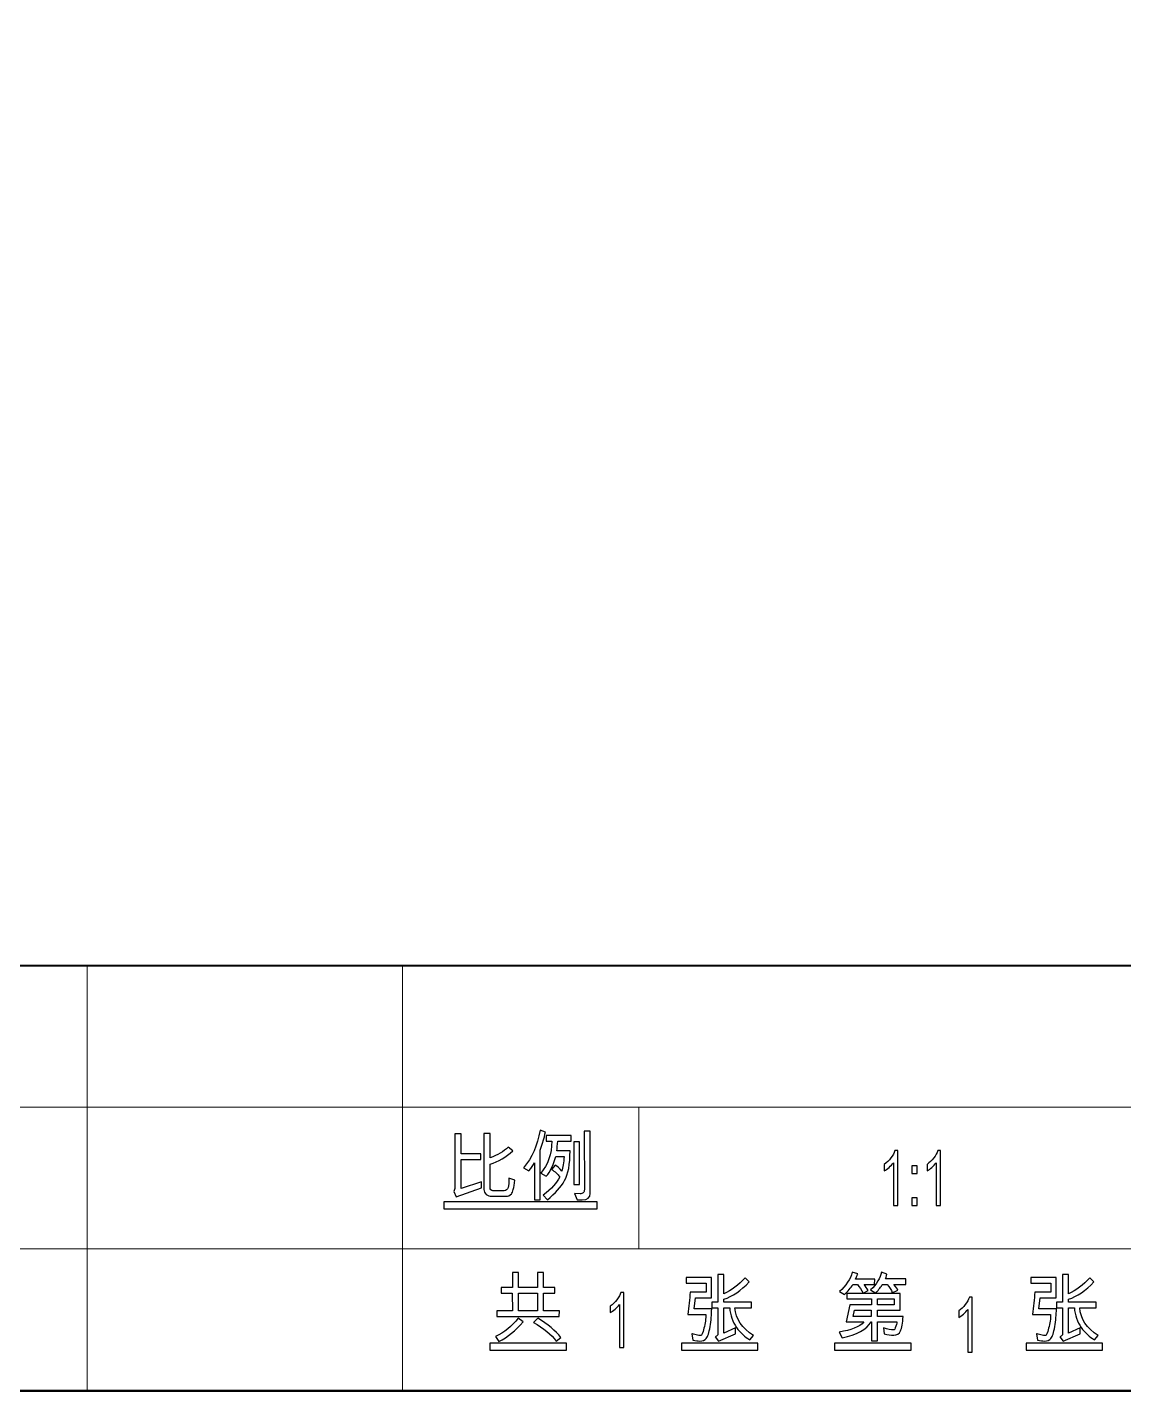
# Model space of a CAD drawing. Header units: millimetres. Extents: x -642 to 642, y -227 to 305.
# Drawn here: x 524.5 to 580.2, y -213.2 to -143.9 of the extents above; entities that cross this region are included whole.
import ezdxf

# ---------------------------------------------------------------- set-up
doc = ezdxf.new("R2010")
doc.units = ezdxf.units.MM
doc.header["$MEASUREMENT"] = 0
doc.layers.add('layer 1', color=7, linetype='Continuous')

msp = doc.modelspace()

# ---------------------------------------------------------------- linework, layer by layer
at = {"layer": 'layer 1', "lineweight": 40}
msp.add_open_spline([(631.5734, 63.8482), (631.5734, 63.8482), (441.5734, 63.8482), (441.5734, 63.8482), (441.5734, 63.8482), (441.5734, -213.1518), (441.5734, -213.1518), (441.5734, -213.1518), (631.5734, -213.1518), (631.5734, -213.1518), (631.5734, -213.1518), (631.5734, 63.8482), (631.5734, 63.8482)], degree=3, knots=[0, 0, 0, 0, 0.25, 0.25, 0.25, 0.5, 0.5, 0.5, 0.75, 0.75, 0.75, 1, 1, 1, 1], dxfattribs=at)
for points in [[(487.5734, -191.5518), (487.5734, -191.5518), (631.5734, -191.5518), (631.5734, -191.5518)], [(487.5734, -213.1518), (487.5734, -213.1518), (631.5734, -213.1518), (631.5734, -213.1518)]]:
    msp.add_open_spline(points, degree=3, dxfattribs=at)
at = {"layer": 'layer 1', "lineweight": 9}
for points in [[(527.5734, -191.5518), (527.5734, -191.5518), (527.5734, -213.1518), (527.5734, -213.1518)], [(543.5734, -191.5518), (543.5734, -191.5518), (543.5734, -213.1518), (543.5734, -213.1518)], [(487.5734, -198.7518), (487.5734, -198.7518), (631.5734, -198.7518), (631.5734, -198.7518)], [(555.5734, -198.7518), (555.5734, -198.7518), (555.5734, -205.9518), (555.5734, -205.9518)], [(487.5734, -205.9518), (487.5734, -205.9518), (631.5734, -205.9518), (631.5734, -205.9518)]]:
    msp.add_open_spline(points, degree=3, dxfattribs=at)
at = {"layer": 'layer 1'}
for points, knots in [([(547.5946, -202.8447), (547.5946, -202.8447), (546.2996, -203.3075), (546.2996, -203.3075), (546.2996, -203.3075), (546.1823, -203.0249), (546.1823, -203.0249), (546.2238, -202.9808), (546.2445, -202.9089), (546.2445, -202.8103), (546.2445, -202.8103), (546.2445, -200.0965), (546.2445, -200.0965), (546.2445, -200.0965), (546.5524, -200.0965), (546.5524, -200.0965), (546.5524, -200.0965), (546.5524, -201.1148), (546.5524, -201.1148), (546.5524, -201.1148), (547.5622, -201.1148), (547.5622, -201.1148), (547.5622, -201.1148), (547.5622, -201.3993), (547.5622, -201.3993), (547.5622, -201.3993), (546.5524, -201.3993), (546.5524, -201.3993), (546.5524, -201.3993), (546.5524, -202.8765), (546.5524, -202.8765), (546.5524, -202.8765), (547.5946, -202.5349), (547.5946, -202.5349), (547.5946, -202.5349), (547.5946, -202.8447), (547.5946, -202.8447)], [0, 0, 0, 0, 0.0833333, 0.0833333, 0.0833333, 0.1666667, 0.1666667, 0.1666667, 0.25, 0.25, 0.25, 0.3333333, 0.3333333, 0.3333333, 0.4166667, 0.4166667, 0.4166667, 0.5, 0.5, 0.5, 0.5833333, 0.5833333, 0.5833333, 0.6666667, 0.6666667, 0.6666667, 0.75, 0.75, 0.75, 0.8333333, 0.8333333, 0.8333333, 0.9166667, 0.9166667, 0.9166667, 1, 1, 1, 1]), ([(549.285, -202.461), (549.2415, -202.8453), (549.1826, -203.078), (549.1074, -203.1578), (549.0322, -203.2375), (548.9447, -203.2777), (548.8462, -203.2777), (548.8462, -203.2777), (548.1228, -203.2777), (548.1228, -203.2777), (548.0049, -203.2777), (547.9083, -203.244), (547.8325, -203.1778), (547.756, -203.1111), (547.7184, -203.0275), (547.7184, -202.9257), (547.7184, -202.9257), (547.7184, -200.0797), (547.7184, -200.0797), (547.7184, -200.0797), (548.0256, -200.0797), (548.0256, -200.0797), (548.0256, -200.0797), (548.0256, -201.3293), (548.0256, -201.3293), (548.4067, -201.1809), (548.714, -200.9994), (548.9466, -200.7842), (548.9466, -200.7842), (549.1878, -200.9702), (549.1878, -200.9702), (548.841, -201.2878), (548.4534, -201.5127), (548.0256, -201.6443), (548.0256, -201.6443), (548.0256, -202.8499), (548.0256, -202.8499), (548.0256, -202.8868), (548.0386, -202.9199), (548.0645, -202.949), (548.0904, -202.9782), (548.1248, -202.9925), (548.1663, -202.9925), (548.1663, -202.9925), (548.7379, -202.9925), (548.7379, -202.9925), (548.8365, -202.9925), (548.9039, -202.9393), (548.9395, -202.8324), (548.9745, -202.7248), (548.9907, -202.5647), (548.9868, -202.3508), (548.9868, -202.3508), (549.285, -202.461), (549.285, -202.461)], [0, 0, 0, 0, 0.0555556, 0.0555556, 0.0555556, 0.1111111, 0.1111111, 0.1111111, 0.1666667, 0.1666667, 0.1666667, 0.2222222, 0.2222222, 0.2222222, 0.2777778, 0.2777778, 0.2777778, 0.3333333, 0.3333333, 0.3333333, 0.3888889, 0.3888889, 0.3888889, 0.4444444, 0.4444444, 0.4444444, 0.5, 0.5, 0.5, 0.5555556, 0.5555556, 0.5555556, 0.6111111, 0.6111111, 0.6111111, 0.6666667, 0.6666667, 0.6666667, 0.7222222, 0.7222222, 0.7222222, 0.7777778, 0.7777778, 0.7777778, 0.8333333, 0.8333333, 0.8333333, 0.8888889, 0.8888889, 0.8888889, 0.9444444, 0.9444444, 0.9444444, 1, 1, 1, 1]), ([(550.8379, -200.0227), (550.8153, -200.1445), (550.766, -200.3286), (550.6902, -200.5755), (550.6902, -200.5755), (550.5761, -200.9398), (550.5761, -200.9398), (550.5761, -200.9398), (550.5761, -203.4559), (550.5761, -203.4559), (550.5761, -203.4559), (550.2818, -203.4559), (550.2818, -203.4559), (550.2818, -203.4559), (550.2818, -201.5815), (550.2818, -201.5815), (550.2313, -201.6865), (550.1347, -201.818), (549.9928, -201.9749), (549.9928, -201.9749), (549.7328, -201.8265), (549.7328, -201.8265), (550.1554, -201.319), (550.4341, -200.6844), (550.5683, -199.9241), (550.5683, -199.9241), (550.8379, -200.0227), (550.8379, -200.0227)], [0, 0, 0, 0, 0.1111111, 0.1111111, 0.1111111, 0.2222222, 0.2222222, 0.2222222, 0.3333333, 0.3333333, 0.3333333, 0.4444444, 0.4444444, 0.4444444, 0.5555556, 0.5555556, 0.5555556, 0.6666667, 0.6666667, 0.6666667, 0.7777778, 0.7777778, 0.7777778, 0.8888889, 0.8888889, 0.8888889, 1, 1, 1, 1]), ([(553.1168, -203.1292), (553.1168, -203.3483), (552.9794, -203.4559), (552.7046, -203.452), (552.7046, -203.452), (552.4428, -203.4481), (552.4428, -203.4481), (552.4428, -203.4481), (552.3151, -203.137), (552.3151, -203.137), (552.3151, -203.137), (552.5983, -203.1519), (552.5983, -203.1519), (552.6579, -203.1571), (552.7091, -203.1396), (552.7519, -203.0988), (552.7954, -203.0586), (552.8167, -203.0067), (552.8167, -202.9432), (552.8167, -202.9432), (552.809, -199.9753), (552.809, -199.9753), (552.809, -199.9753), (553.1168, -199.9753), (553.1168, -199.9753), (553.1168, -199.9753), (553.1168, -203.1292), (553.1168, -203.1292)], [0, 0, 0, 0, 0.1111111, 0.1111111, 0.1111111, 0.2222222, 0.2222222, 0.2222222, 0.3333333, 0.3333333, 0.3333333, 0.4444444, 0.4444444, 0.4444444, 0.5555556, 0.5555556, 0.5555556, 0.6666667, 0.6666667, 0.6666667, 0.7777778, 0.7777778, 0.7777778, 0.8888889, 0.8888889, 0.8888889, 1, 1, 1, 1]), ([(552.1446, -200.4725), (552.1446, -200.4725), (551.4666, -200.4725), (551.4666, -200.4725), (551.4491, -200.6792), (551.4323, -200.8452), (551.4174, -200.9702), (551.4174, -200.9702), (552.0895, -200.9702), (552.0895, -200.9702), (552.0869, -201.6527), (551.9942, -202.1564), (551.8115, -202.4817), (551.628, -202.8071), (551.339, -203.1305), (550.9423, -203.452), (550.9423, -203.452), (550.7316, -203.2258), (550.7316, -203.2258), (551.1497, -202.8933), (551.4271, -202.5822), (551.5652, -202.2938), (551.455, -202.1408), (551.3169, -202.0157), (551.1516, -201.9198), (551.1516, -201.9198), (551.3318, -201.6936), (551.3318, -201.6936), (551.4381, -201.7532), (551.5522, -201.8569), (551.6734, -202.0053), (551.7279, -201.8154), (551.7667, -201.5652), (551.7894, -201.2548), (551.7894, -201.2548), (551.3623, -201.2548), (551.3623, -201.2548), (551.243, -201.6929), (551.0823, -202.0274), (550.8801, -202.2575), (550.8801, -202.2575), (550.6007, -202.098), (550.6007, -202.098), (550.9715, -201.6767), (551.1568, -201.1349), (551.1568, -200.4725), (551.1568, -200.4725), (550.8723, -200.4725), (550.8723, -200.4725), (550.8723, -200.4725), (550.8723, -200.1899), (550.8723, -200.1899), (550.8723, -200.1899), (552.1446, -200.1899), (552.1446, -200.1899), (552.1446, -200.1899), (552.1446, -200.4725), (552.1446, -200.4725)], [0, 0, 0, 0, 0.0526316, 0.0526316, 0.0526316, 0.1052632, 0.1052632, 0.1052632, 0.1578947, 0.1578947, 0.1578947, 0.2105263, 0.2105263, 0.2105263, 0.2631579, 0.2631579, 0.2631579, 0.3157895, 0.3157895, 0.3157895, 0.3684211, 0.3684211, 0.3684211, 0.4210526, 0.4210526, 0.4210526, 0.4736842, 0.4736842, 0.4736842, 0.5263158, 0.5263158, 0.5263158, 0.5789474, 0.5789474, 0.5789474, 0.6315789, 0.6315789, 0.6315789, 0.6842105, 0.6842105, 0.6842105, 0.7368421, 0.7368421, 0.7368421, 0.7894737, 0.7894737, 0.7894737, 0.8421053, 0.8421053, 0.8421053, 0.8947368, 0.8947368, 0.8947368, 0.9473684, 0.9473684, 0.9473684, 1, 1, 1, 1]), ([(552.5756, -202.6814), (552.5756, -202.6814), (552.2794, -202.6814), (552.2794, -202.6814), (552.2794, -202.6814), (552.2794, -200.5127), (552.2794, -200.5127), (552.2794, -200.5127), (552.5756, -200.5127), (552.5756, -200.5127), (552.5756, -200.5127), (552.5756, -202.6814), (552.5756, -202.6814)], [0, 0, 0, 0, 0.25, 0.25, 0.25, 0.5, 0.5, 0.5, 0.75, 0.75, 0.75, 1, 1, 1, 1]), ([(568.7315, -203.7518), (568.7315, -203.7518), (568.5022, -203.7518), (568.5022, -203.7518), (568.5022, -203.7518), (568.5022, -201.5727), (568.5022, -201.5727), (568.4471, -201.6518), (568.3746, -201.7302), (568.2851, -201.8086), (568.1957, -201.8871), (568.1149, -201.9461), (568.0437, -201.9849), (568.0437, -201.9849), (568.0437, -201.6544), (568.0437, -201.6544), (568.1718, -201.5649), (568.2838, -201.4561), (568.3798, -201.3277), (568.4757, -201.2), (568.5439, -201.0762), (568.5839, -200.9557), (568.5839, -200.9557), (568.7315, -200.9557), (568.7315, -200.9557), (568.7315, -200.9557), (568.7315, -203.7518), (568.7315, -203.7518)], [0, 0, 0, 0, 0.1111111, 0.1111111, 0.1111111, 0.2222222, 0.2222222, 0.2222222, 0.3333333, 0.3333333, 0.3333333, 0.4444444, 0.4444444, 0.4444444, 0.5555556, 0.5555556, 0.5555556, 0.6666667, 0.6666667, 0.6666667, 0.7777778, 0.7777778, 0.7777778, 0.8888889, 0.8888889, 0.8888889, 1, 1, 1, 1]), ([(570.9046, -203.7518), (570.9046, -203.7518), (570.6753, -203.7518), (570.6753, -203.7518), (570.6753, -203.7518), (570.6753, -201.5727), (570.6753, -201.5727), (570.6201, -201.6518), (570.5477, -201.7302), (570.4582, -201.8086), (570.3688, -201.8871), (570.288, -201.9461), (570.2167, -201.9849), (570.2167, -201.9849), (570.2167, -201.6544), (570.2167, -201.6544), (570.3448, -201.5649), (570.4569, -201.4561), (570.5529, -201.3277), (570.6488, -201.2), (570.717, -201.0762), (570.757, -200.9557), (570.757, -200.9557), (570.9046, -200.9557), (570.9046, -200.9557), (570.9046, -200.9557), (570.9046, -203.7518), (570.9046, -203.7518)], [0, 0, 0, 0, 0.1111111, 0.1111111, 0.1111111, 0.2222222, 0.2222222, 0.2222222, 0.3333333, 0.3333333, 0.3333333, 0.4444444, 0.4444444, 0.4444444, 0.5555556, 0.5555556, 0.5555556, 0.6666667, 0.6666667, 0.6666667, 0.7777778, 0.7777778, 0.7777778, 0.8888889, 0.8888889, 0.8888889, 1, 1, 1, 1]), ([(569.4459, -202.1224), (569.4459, -202.1224), (569.4459, -201.7335), (569.4459, -201.7335), (569.4459, -201.7335), (569.7065, -201.7335), (569.7065, -201.7335), (569.7065, -201.7335), (569.7065, -202.1224), (569.7065, -202.1224), (569.7065, -202.1224), (569.4459, -202.1224), (569.4459, -202.1224)], [0, 0, 0, 0, 0.25, 0.25, 0.25, 0.5, 0.5, 0.5, 0.75, 0.75, 0.75, 1, 1, 1, 1]), ([(545.6845, -203.5644), (545.6845, -203.5644), (553.4623, -203.5644), (553.4623, -203.5644), (553.4623, -203.5644), (553.4623, -203.9179), (553.4623, -203.9179), (553.4623, -203.9179), (545.6845, -203.9179), (545.6845, -203.9179), (545.6845, -203.9179), (545.6845, -203.5644), (545.6845, -203.5644)], [0, 0, 0, 0, 0.25, 0.25, 0.25, 0.5, 0.5, 0.5, 0.75, 0.75, 0.75, 1, 1, 1, 1]), ([(569.4459, -203.7518), (569.4459, -203.7518), (569.4459, -203.3629), (569.4459, -203.3629), (569.4459, -203.3629), (569.7065, -203.3629), (569.7065, -203.3629), (569.7065, -203.3629), (569.7065, -203.7518), (569.7065, -203.7518), (569.7065, -203.7518), (569.4459, -203.7518), (569.4459, -203.7518)], [0, 0, 0, 0, 0.25, 0.25, 0.25, 0.5, 0.5, 0.5, 0.75, 0.75, 0.75, 1, 1, 1, 1]), ([(551.5494, -209.0887), (551.5494, -209.0887), (551.5403, -209.3849), (551.5403, -209.3849), (551.5403, -209.3849), (548.3708, -209.3849), (548.3708, -209.3849), (548.3708, -209.3849), (548.3708, -209.0887), (548.3708, -209.0887), (548.3708, -209.0887), (549.1648, -209.0887), (549.1648, -209.0887), (549.1648, -209.0887), (549.157, -208.1981), (549.157, -208.1981), (549.157, -208.1981), (548.597, -208.1981), (548.597, -208.1981), (548.597, -208.1981), (548.597, -207.9019), (548.597, -207.9019), (548.597, -207.9019), (549.172, -207.9019), (549.172, -207.9019), (549.172, -207.9019), (549.172, -207.1553), (549.172, -207.1553), (549.172, -207.1553), (549.4682, -207.1553), (549.4682, -207.1553), (549.4682, -207.1553), (549.4682, -207.9019), (549.4682, -207.9019), (549.4682, -207.9019), (550.4404, -207.9019), (550.4404, -207.9019), (550.4404, -207.9019), (550.4404, -207.1553), (550.4404, -207.1553), (550.4404, -207.1553), (550.7483, -207.1553), (550.7483, -207.1553), (550.7483, -207.1553), (550.7483, -207.9019), (550.7483, -207.9019), (550.7483, -207.9019), (551.3121, -207.9019), (551.3121, -207.9019), (551.3121, -207.9019), (551.3121, -208.1981), (551.3121, -208.1981), (551.3121, -208.1981), (550.7483, -208.1981), (550.7483, -208.1981), (550.7483, -208.1981), (550.7483, -209.0887), (550.7483, -209.0887), (550.7483, -209.0887), (551.5494, -209.0887), (551.5494, -209.0887)], [0, 0, 0, 0, 0.05, 0.05, 0.05, 0.1, 0.1, 0.1, 0.15, 0.15, 0.15, 0.2, 0.2, 0.2, 0.25, 0.25, 0.25, 0.3, 0.3, 0.3, 0.35, 0.35, 0.35, 0.4, 0.4, 0.4, 0.45, 0.45, 0.45, 0.5, 0.5, 0.5, 0.55, 0.55, 0.55, 0.6, 0.6, 0.6, 0.65, 0.65, 0.65, 0.7, 0.7, 0.7, 0.75, 0.75, 0.75, 0.8, 0.8, 0.8, 0.85, 0.85, 0.85, 0.9, 0.9, 0.9, 0.95, 0.95, 0.95, 1, 1, 1, 1]), ([(559.28, -208.9915), (559.2787, -209.2877), (559.2515, -209.5897), (559.1977, -209.8963), (559.1439, -210.2035), (559.0797, -210.4018), (559.0058, -210.4919), (558.9313, -210.5814), (558.8198, -210.6267), (558.6707, -210.6267), (558.5845, -210.6267), (558.4698, -210.6099), (558.3266, -210.5775), (558.3266, -210.5775), (558.2695, -210.2547), (558.2695, -210.2547), (558.3156, -210.2631), (558.3894, -210.2819), (558.4919, -210.3104), (558.5943, -210.339), (558.672, -210.3532), (558.7239, -210.3532), (558.768, -210.3532), (558.8231, -210.2275), (558.8885, -209.9754), (558.9546, -209.7232), (558.9877, -209.4899), (558.9877, -209.2747), (558.9877, -209.2747), (558.0628, -209.2747), (558.0628, -209.2747), (558.1146, -208.8845), (558.1568, -208.5073), (558.1879, -208.143), (558.1879, -208.143), (558.9974, -208.143), (558.9974, -208.143), (558.9974, -208.143), (558.9974, -207.6926), (558.9974, -207.6926), (558.9974, -207.6926), (557.9811, -207.6926), (557.9811, -207.6926), (557.9811, -207.6926), (557.9811, -207.408), (557.9811, -207.408), (557.9811, -207.408), (559.2761, -207.408), (559.2761, -207.408), (559.2761, -207.408), (559.2761, -208.4276), (559.2761, -208.4276), (559.2761, -208.4276), (558.4523, -208.4276), (558.4523, -208.4276), (558.4523, -208.4276), (558.3856, -208.9915), (558.3856, -208.9915), (558.3856, -208.9915), (559.28, -208.9915), (559.28, -208.9915)], [0, 0, 0, 0, 0.05, 0.05, 0.05, 0.1, 0.1, 0.1, 0.15, 0.15, 0.15, 0.2, 0.2, 0.2, 0.25, 0.25, 0.25, 0.3, 0.3, 0.3, 0.35, 0.35, 0.35, 0.4, 0.4, 0.4, 0.45, 0.45, 0.45, 0.5, 0.5, 0.5, 0.55, 0.55, 0.55, 0.6, 0.6, 0.6, 0.65, 0.65, 0.65, 0.7, 0.7, 0.7, 0.75, 0.75, 0.75, 0.8, 0.8, 0.8, 0.85, 0.85, 0.85, 0.9, 0.9, 0.9, 0.95, 0.95, 0.95, 1, 1, 1, 1]), ([(561.4066, -210.3532), (561.4066, -210.3532), (561.2128, -210.5619), (561.2128, -210.5619), (560.96, -210.4226), (560.7338, -210.2132), (560.5342, -209.9326), (560.3345, -209.6519), (560.2211, -209.3214), (560.1932, -208.9403), (560.1932, -208.9403), (559.8912, -208.9403), (559.8912, -208.9403), (559.8912, -208.9403), (559.8912, -210.2204), (559.8912, -210.2204), (559.8912, -210.2204), (560.4817, -209.9604), (560.4817, -209.9604), (560.4817, -209.9604), (560.4817, -210.2677), (560.4817, -210.2677), (560.4817, -210.2677), (559.6332, -210.6365), (559.6332, -210.6365), (559.6332, -210.6365), (559.4582, -210.4142), (559.4582, -210.4142), (559.5496, -210.3772), (559.595, -210.326), (559.595, -210.2599), (559.595, -210.2599), (559.595, -208.9403), (559.595, -208.9403), (559.595, -208.9403), (559.28, -208.9403), (559.28, -208.9403), (559.28, -208.9403), (559.28, -208.6577), (559.28, -208.6577), (559.28, -208.6577), (559.595, -208.6577), (559.595, -208.6577), (559.595, -208.6577), (559.595, -207.2564), (559.595, -207.2564), (559.595, -207.2564), (559.8912, -207.2564), (559.8912, -207.2564), (559.8912, -207.2564), (559.8912, -208.2247), (559.8912, -208.2247), (560.2866, -208.0562), (560.6463, -207.7853), (560.9717, -207.4119), (560.9717, -207.4119), (561.181, -207.6187), (561.181, -207.6187), (560.7695, -208.0743), (560.3397, -208.3686), (559.8912, -208.5021), (559.8912, -208.5021), (559.8912, -208.6577), (559.8912, -208.6577), (559.8912, -208.6577), (561.2945, -208.6577), (561.2945, -208.6577), (561.2945, -208.6577), (561.2945, -208.9403), (561.2945, -208.9403), (561.2945, -208.9403), (560.4629, -208.9403), (560.4629, -208.9403), (560.5089, -209.5003), (560.8232, -209.9708), (561.4066, -210.3532)], [0, 0, 0, 0, 0.04, 0.04, 0.04, 0.08, 0.08, 0.08, 0.12, 0.12, 0.12, 0.16, 0.16, 0.16, 0.2, 0.2, 0.2, 0.24, 0.24, 0.24, 0.28, 0.28, 0.28, 0.32, 0.32, 0.32, 0.36, 0.36, 0.36, 0.4, 0.4, 0.4, 0.44, 0.44, 0.44, 0.48, 0.48, 0.48, 0.52, 0.52, 0.52, 0.56, 0.56, 0.56, 0.6, 0.6, 0.6, 0.64, 0.64, 0.64, 0.68, 0.68, 0.68, 0.72, 0.72, 0.72, 0.76, 0.76, 0.76, 0.8, 0.8, 0.8, 0.84, 0.84, 0.84, 0.88, 0.88, 0.88, 0.92, 0.92, 0.92, 0.96, 0.96, 0.96, 1, 1, 1, 1]), ([(567.5557, -207.4858), (567.5557, -207.4858), (567.5518, -207.7632), (567.5518, -207.7632), (567.5518, -207.7632), (567.0197, -207.7632), (567.0197, -207.7632), (567.0981, -207.852), (567.1668, -207.9486), (567.2251, -208.0536), (567.2251, -208.0536), (566.9646, -208.202), (566.9646, -208.202), (566.879, -208.0179), (566.7824, -207.8721), (566.6761, -207.7632), (566.6761, -207.7632), (566.4467, -207.7632), (566.4467, -207.7632), (566.3488, -207.924), (566.2075, -208.0912), (566.0228, -208.2642), (566.0228, -208.2642), (565.7668, -208.1165), (565.7668, -208.1165), (566.1045, -207.8138), (566.321, -207.4871), (566.4162, -207.1365), (566.4162, -207.1365), (566.6917, -207.2103), (566.6917, -207.2103), (566.6891, -207.2272), (566.6541, -207.3186), (566.5867, -207.4858), (566.5867, -207.4858), (567.5557, -207.4858), (567.5557, -207.4858)], [0, 0, 0, 0, 0.0833333, 0.0833333, 0.0833333, 0.1666667, 0.1666667, 0.1666667, 0.25, 0.25, 0.25, 0.3333333, 0.3333333, 0.3333333, 0.4166667, 0.4166667, 0.4166667, 0.5, 0.5, 0.5, 0.5833333, 0.5833333, 0.5833333, 0.6666667, 0.6666667, 0.6666667, 0.75, 0.75, 0.75, 0.8333333, 0.8333333, 0.8333333, 0.9166667, 0.9166667, 0.9166667, 1, 1, 1, 1]), ([(569.143, -207.7516), (569.143, -207.7516), (568.5311, -207.7516), (568.5311, -207.7516), (568.6413, -207.8948), (568.7081, -207.9901), (568.7308, -208.0387), (568.7308, -208.0387), (568.4462, -208.1716), (568.4462, -208.1716), (568.3989, -208.0244), (568.3134, -207.8844), (568.1896, -207.7516), (568.1896, -207.7516), (567.9524, -207.7516), (567.9524, -207.7516), (567.8875, -207.863), (567.7741, -208.0095), (567.6108, -208.1903), (567.6108, -208.1903), (567.3502, -208.0348), (567.3502, -208.0348), (567.6555, -207.7256), (567.8389, -207.4262), (567.9011, -207.1365), (567.9011, -207.1365), (568.1779, -207.2337), (568.1779, -207.2337), (568.1468, -207.3614), (568.1235, -207.4417), (568.1079, -207.4748), (568.1079, -207.4748), (569.143, -207.4748), (569.143, -207.4748), (569.143, -207.4748), (569.143, -207.7516), (569.143, -207.7516)], [0, 0, 0, 0, 0.0833333, 0.0833333, 0.0833333, 0.1666667, 0.1666667, 0.1666667, 0.25, 0.25, 0.25, 0.3333333, 0.3333333, 0.3333333, 0.4166667, 0.4166667, 0.4166667, 0.5, 0.5, 0.5, 0.5833333, 0.5833333, 0.5833333, 0.6666667, 0.6666667, 0.6666667, 0.75, 0.75, 0.75, 0.8333333, 0.8333333, 0.8333333, 0.9166667, 0.9166667, 0.9166667, 1, 1, 1, 1]), ([(576.7803, -208.9915), (576.779, -209.2877), (576.7518, -209.5897), (576.698, -209.8963), (576.6442, -210.2035), (576.58, -210.4018), (576.5061, -210.4919), (576.4316, -210.5814), (576.3201, -210.6267), (576.171, -210.6267), (576.0848, -210.6267), (575.9701, -210.6099), (575.8269, -210.5775), (575.8269, -210.5775), (575.7698, -210.2547), (575.7698, -210.2547), (575.8159, -210.2631), (575.8897, -210.2819), (575.9922, -210.3104), (576.0946, -210.339), (576.1723, -210.3532), (576.2242, -210.3532), (576.2683, -210.3532), (576.3234, -210.2275), (576.3888, -209.9754), (576.4549, -209.7232), (576.488, -209.4899), (576.488, -209.2747), (576.488, -209.2747), (575.5631, -209.2747), (575.5631, -209.2747), (575.6149, -208.8845), (575.6571, -208.5073), (575.6882, -208.143), (575.6882, -208.143), (576.4977, -208.143), (576.4977, -208.143), (576.4977, -208.143), (576.4977, -207.6926), (576.4977, -207.6926), (576.4977, -207.6926), (575.4814, -207.6926), (575.4814, -207.6926), (575.4814, -207.6926), (575.4814, -207.408), (575.4814, -207.408), (575.4814, -207.408), (576.7764, -207.408), (576.7764, -207.408), (576.7764, -207.408), (576.7764, -208.4276), (576.7764, -208.4276), (576.7764, -208.4276), (575.9526, -208.4276), (575.9526, -208.4276), (575.9526, -208.4276), (575.8859, -208.9915), (575.8859, -208.9915), (575.8859, -208.9915), (576.7803, -208.9915), (576.7803, -208.9915)], [0, 0, 0, 0, 0.05, 0.05, 0.05, 0.1, 0.1, 0.1, 0.15, 0.15, 0.15, 0.2, 0.2, 0.2, 0.25, 0.25, 0.25, 0.3, 0.3, 0.3, 0.35, 0.35, 0.35, 0.4, 0.4, 0.4, 0.45, 0.45, 0.45, 0.5, 0.5, 0.5, 0.55, 0.55, 0.55, 0.6, 0.6, 0.6, 0.65, 0.65, 0.65, 0.7, 0.7, 0.7, 0.75, 0.75, 0.75, 0.8, 0.8, 0.8, 0.85, 0.85, 0.85, 0.9, 0.9, 0.9, 0.95, 0.95, 0.95, 1, 1, 1, 1]), ([(578.9069, -210.3532), (578.9069, -210.3532), (578.7131, -210.5619), (578.7131, -210.5619), (578.4603, -210.4226), (578.2341, -210.2132), (578.0345, -209.9326), (577.8348, -209.6519), (577.7214, -209.3214), (577.6935, -208.9403), (577.6935, -208.9403), (577.3915, -208.9403), (577.3915, -208.9403), (577.3915, -208.9403), (577.3915, -210.2204), (577.3915, -210.2204), (577.3915, -210.2204), (577.982, -209.9604), (577.982, -209.9604), (577.982, -209.9604), (577.982, -210.2677), (577.982, -210.2677), (577.982, -210.2677), (577.1335, -210.6365), (577.1335, -210.6365), (577.1335, -210.6365), (576.9585, -210.4142), (576.9585, -210.4142), (577.0499, -210.3772), (577.0953, -210.326), (577.0953, -210.2599), (577.0953, -210.2599), (577.0953, -208.9403), (577.0953, -208.9403), (577.0953, -208.9403), (576.7803, -208.9403), (576.7803, -208.9403), (576.7803, -208.9403), (576.7803, -208.6577), (576.7803, -208.6577), (576.7803, -208.6577), (577.0953, -208.6577), (577.0953, -208.6577), (577.0953, -208.6577), (577.0953, -207.2564), (577.0953, -207.2564), (577.0953, -207.2564), (577.3915, -207.2564), (577.3915, -207.2564), (577.3915, -207.2564), (577.3915, -208.2247), (577.3915, -208.2247), (577.7869, -208.0562), (578.1466, -207.7853), (578.472, -207.4119), (578.472, -207.4119), (578.6813, -207.6187), (578.6813, -207.6187), (578.2698, -208.0743), (577.84, -208.3686), (577.3915, -208.5021), (577.3915, -208.5021), (577.3915, -208.6577), (577.3915, -208.6577), (577.3915, -208.6577), (578.7948, -208.6577), (578.7948, -208.6577), (578.7948, -208.6577), (578.7948, -208.9403), (578.7948, -208.9403), (578.7948, -208.9403), (577.9632, -208.9403), (577.9632, -208.9403), (578.0092, -209.5003), (578.3235, -209.9708), (578.9069, -210.3532)], [0, 0, 0, 0, 0.04, 0.04, 0.04, 0.08, 0.08, 0.08, 0.12, 0.12, 0.12, 0.16, 0.16, 0.16, 0.2, 0.2, 0.2, 0.24, 0.24, 0.24, 0.28, 0.28, 0.28, 0.32, 0.32, 0.32, 0.36, 0.36, 0.36, 0.4, 0.4, 0.4, 0.44, 0.44, 0.44, 0.48, 0.48, 0.48, 0.52, 0.52, 0.52, 0.56, 0.56, 0.56, 0.6, 0.6, 0.6, 0.64, 0.64, 0.64, 0.68, 0.68, 0.68, 0.72, 0.72, 0.72, 0.76, 0.76, 0.76, 0.8, 0.8, 0.8, 0.84, 0.84, 0.84, 0.88, 0.88, 0.88, 0.92, 0.92, 0.92, 0.96, 0.96, 0.96, 1, 1, 1, 1]), ([(550.4404, -209.0887), (550.4404, -209.0887), (550.4404, -208.1981), (550.4404, -208.1981), (550.4404, -208.1981), (549.4682, -208.1981), (549.4682, -208.1981), (549.4682, -208.1981), (549.4682, -209.0887), (549.4682, -209.0887), (549.4682, -209.0887), (550.4404, -209.0887), (550.4404, -209.0887)], [0, 0, 0, 0, 0.25, 0.25, 0.25, 0.5, 0.5, 0.5, 0.75, 0.75, 0.75, 1, 1, 1, 1]), ([(554.8212, -210.9518), (554.8212, -210.9518), (554.5919, -210.9518), (554.5919, -210.9518), (554.5919, -210.9518), (554.5919, -208.7727), (554.5919, -208.7727), (554.5368, -208.8518), (554.4643, -208.9302), (554.3748, -209.0086), (554.2854, -209.0871), (554.2046, -209.1461), (554.1334, -209.1849), (554.1334, -209.1849), (554.1334, -208.8544), (554.1334, -208.8544), (554.2615, -208.7649), (554.3735, -208.6561), (554.4695, -208.5277), (554.5654, -208.4), (554.6336, -208.2762), (554.6736, -208.1557), (554.6736, -208.1557), (554.8212, -208.1557), (554.8212, -208.1557), (554.8212, -208.1557), (554.8212, -210.9518), (554.8212, -210.9518)], [0, 0, 0, 0, 0.1111111, 0.1111111, 0.1111111, 0.2222222, 0.2222222, 0.2222222, 0.3333333, 0.3333333, 0.3333333, 0.4444444, 0.4444444, 0.4444444, 0.5555556, 0.5555556, 0.5555556, 0.6666667, 0.6666667, 0.6666667, 0.7777778, 0.7777778, 0.7777778, 0.8888889, 0.8888889, 0.8888889, 1, 1, 1, 1]), ([(569.0024, -209.3771), (568.9784, -209.7187), (568.9337, -209.9637), (568.8675, -210.1121), (568.8014, -210.2599), (568.6861, -210.3344), (568.5201, -210.3344), (568.3769, -210.3344), (568.2149, -210.3079), (568.034, -210.2547), (568.034, -210.2547), (567.9997, -209.9527), (567.9997, -209.9527), (568.2174, -210.0272), (568.386, -210.0648), (568.5046, -210.0648), (568.5532, -210.0648), (568.5953, -210.0013), (568.6323, -209.8755), (568.6686, -209.7498), (568.6874, -209.6753), (568.6874, -209.6526), (568.6874, -209.6526), (567.6957, -209.6526), (567.6957, -209.6526), (567.6957, -209.6526), (567.6957, -210.6209), (567.6957, -210.6209), (567.6957, -210.6209), (567.3885, -210.6209), (567.3885, -210.6209), (567.3885, -210.6209), (567.3885, -209.6487), (567.3885, -209.6487), (567.3885, -209.6487), (567.369, -209.6487), (567.369, -209.6487), (567.1415, -210.046), (566.6541, -210.3182), (565.9074, -210.4654), (565.9074, -210.4654), (565.759, -210.1692), (565.759, -210.1692), (566.3527, -210.0881), (566.7701, -209.9157), (567.0106, -209.6526), (567.0106, -209.6526), (566.1045, -209.6526), (566.1045, -209.6526), (566.1045, -209.6526), (566.2892, -208.7808), (566.2892, -208.7808), (566.2892, -208.7808), (567.3885, -208.7808), (567.3885, -208.7808), (567.3885, -208.7808), (567.3885, -208.4866), (567.3885, -208.4866), (567.3885, -208.4866), (566.1369, -208.4866), (566.1369, -208.4866), (566.1369, -208.4866), (566.1369, -208.2091), (566.1369, -208.2091), (566.1369, -208.2091), (568.8429, -208.2091), (568.8429, -208.2091), (568.8429, -208.2091), (568.8429, -209.0582), (568.8429, -209.0582), (568.8429, -209.0582), (567.6957, -209.0582), (567.6957, -209.0582), (567.6957, -209.0582), (567.6918, -209.3771), (567.6918, -209.3771), (567.6918, -209.3771), (569.0024, -209.3771), (569.0024, -209.3771)], [0, 0, 0, 0, 0.0384615, 0.0384615, 0.0384615, 0.0769231, 0.0769231, 0.0769231, 0.1153846, 0.1153846, 0.1153846, 0.1538462, 0.1538462, 0.1538462, 0.1923077, 0.1923077, 0.1923077, 0.2307692, 0.2307692, 0.2307692, 0.2692308, 0.2692308, 0.2692308, 0.3076923, 0.3076923, 0.3076923, 0.3461538, 0.3461538, 0.3461538, 0.3846154, 0.3846154, 0.3846154, 0.4230769, 0.4230769, 0.4230769, 0.4615385, 0.4615385, 0.4615385, 0.5, 0.5, 0.5, 0.5384615, 0.5384615, 0.5384615, 0.5769231, 0.5769231, 0.5769231, 0.6153846, 0.6153846, 0.6153846, 0.6538462, 0.6538462, 0.6538462, 0.6923077, 0.6923077, 0.6923077, 0.7307692, 0.7307692, 0.7307692, 0.7692308, 0.7692308, 0.7692308, 0.8076923, 0.8076923, 0.8076923, 0.8461538, 0.8461538, 0.8461538, 0.8846154, 0.8846154, 0.8846154, 0.9230769, 0.9230769, 0.9230769, 0.9615385, 0.9615385, 0.9615385, 1, 1, 1, 1]), ([(572.5088, -211.1994), (572.5088, -211.1994), (572.2794, -211.1994), (572.2794, -211.1994), (572.2794, -211.1994), (572.2794, -209.0203), (572.2794, -209.0203), (572.2243, -209.0994), (572.1518, -209.1778), (572.0623, -209.2562), (571.9729, -209.3347), (571.8921, -209.3937), (571.8209, -209.4325), (571.8209, -209.4325), (571.8209, -209.102), (571.8209, -209.102), (571.949, -209.0125), (572.061, -208.9037), (572.157, -208.7753), (572.2529, -208.6476), (572.3212, -208.5238), (572.3611, -208.4033), (572.3611, -208.4033), (572.5088, -208.4033), (572.5088, -208.4033), (572.5088, -208.4033), (572.5088, -211.1994), (572.5088, -211.1994)], [0, 0, 0, 0, 0.1111111, 0.1111111, 0.1111111, 0.2222222, 0.2222222, 0.2222222, 0.3333333, 0.3333333, 0.3333333, 0.4444444, 0.4444444, 0.4444444, 0.5555556, 0.5555556, 0.5555556, 0.6666667, 0.6666667, 0.6666667, 0.7777778, 0.7777778, 0.7777778, 0.8888889, 0.8888889, 0.8888889, 1, 1, 1, 1]), ([(567.3846, -209.3732), (567.3846, -209.3732), (567.3846, -209.0582), (567.3846, -209.0582), (567.3846, -209.0582), (566.5374, -209.0582), (566.5374, -209.0582), (566.5374, -209.0582), (566.4674, -209.3732), (566.4674, -209.3732), (566.4674, -209.3732), (567.3846, -209.3732), (567.3846, -209.3732)], [0, 0, 0, 0, 0.25, 0.25, 0.25, 0.5, 0.5, 0.5, 0.75, 0.75, 0.75, 1, 1, 1, 1]), ([(568.5467, -208.7808), (568.5467, -208.7808), (568.5467, -208.4866), (568.5467, -208.4866), (568.5467, -208.4866), (567.6957, -208.4866), (567.6957, -208.4866), (567.6957, -208.4866), (567.6957, -208.7808), (567.6957, -208.7808), (567.6957, -208.7808), (568.5467, -208.7808), (568.5467, -208.7808)], [0, 0, 0, 0, 0.25, 0.25, 0.25, 0.5, 0.5, 0.5, 0.75, 0.75, 0.75, 1, 1, 1, 1]), ([(549.7054, -209.6565), (549.3282, -210.0907), (548.9192, -210.4219), (548.4771, -210.6514), (548.4771, -210.6514), (548.3099, -210.4025), (548.3099, -210.4025), (548.7455, -210.186), (549.1266, -209.8729), (549.4533, -209.4627), (549.4533, -209.4627), (549.7054, -209.6565), (549.7054, -209.6565)], [0, 0, 0, 0, 0.25, 0.25, 0.25, 0.5, 0.5, 0.5, 0.75, 0.75, 0.75, 1, 1, 1, 1]), ([(551.6142, -210.4466), (551.6142, -210.4466), (551.3899, -210.6287), (551.3899, -210.6287), (551.1307, -210.2968), (550.745, -209.9805), (550.2336, -209.6791), (550.2336, -209.6791), (550.4443, -209.4627), (550.4443, -209.4627), (550.9686, -209.7777), (551.3582, -210.1056), (551.6142, -210.4466)], [0, 0, 0, 0, 0.25, 0.25, 0.25, 0.5, 0.5, 0.5, 0.75, 0.75, 0.75, 1, 1, 1, 1]), ([(548.0176, -210.7333), (548.0176, -210.7333), (551.9065, -210.7333), (551.9065, -210.7333), (551.9065, -210.7333), (551.9065, -211.0868), (551.9065, -211.0868), (551.9065, -211.0868), (548.0176, -211.0868), (548.0176, -211.0868), (548.0176, -211.0868), (548.0176, -210.7333), (548.0176, -210.7333)], [0, 0, 0, 0, 0.25, 0.25, 0.25, 0.5, 0.5, 0.5, 0.75, 0.75, 0.75, 1, 1, 1, 1]), ([(557.74, -210.7333), (557.74, -210.7333), (561.6289, -210.7333), (561.6289, -210.7333), (561.6289, -210.7333), (561.6289, -211.0868), (561.6289, -211.0868), (561.6289, -211.0868), (557.74, -211.0868), (557.74, -211.0868), (557.74, -211.0868), (557.74, -210.7333), (557.74, -210.7333)], [0, 0, 0, 0, 0.25, 0.25, 0.25, 0.5, 0.5, 0.5, 0.75, 0.75, 0.75, 1, 1, 1, 1]), ([(565.5179, -210.7333), (565.5179, -210.7333), (569.4068, -210.7333), (569.4068, -210.7333), (569.4068, -210.7333), (569.4068, -211.0868), (569.4068, -211.0868), (569.4068, -211.0868), (565.5179, -211.0868), (565.5179, -211.0868), (565.5179, -211.0868), (565.5179, -210.7333), (565.5179, -210.7333)], [0, 0, 0, 0, 0.25, 0.25, 0.25, 0.5, 0.5, 0.5, 0.75, 0.75, 0.75, 1, 1, 1, 1]), ([(575.2403, -210.7333), (575.2403, -210.7333), (579.1292, -210.7333), (579.1292, -210.7333), (579.1292, -210.7333), (579.1292, -211.0868), (579.1292, -211.0868), (579.1292, -211.0868), (575.2403, -211.0868), (575.2403, -211.0868), (575.2403, -211.0868), (575.2403, -210.7333), (575.2403, -210.7333)], [0, 0, 0, 0, 0.25, 0.25, 0.25, 0.5, 0.5, 0.5, 0.75, 0.75, 0.75, 1, 1, 1, 1])]:
    msp.add_open_spline(points, degree=3, knots=knots, dxfattribs=at)

doc.saveas('drawing.dxf')
